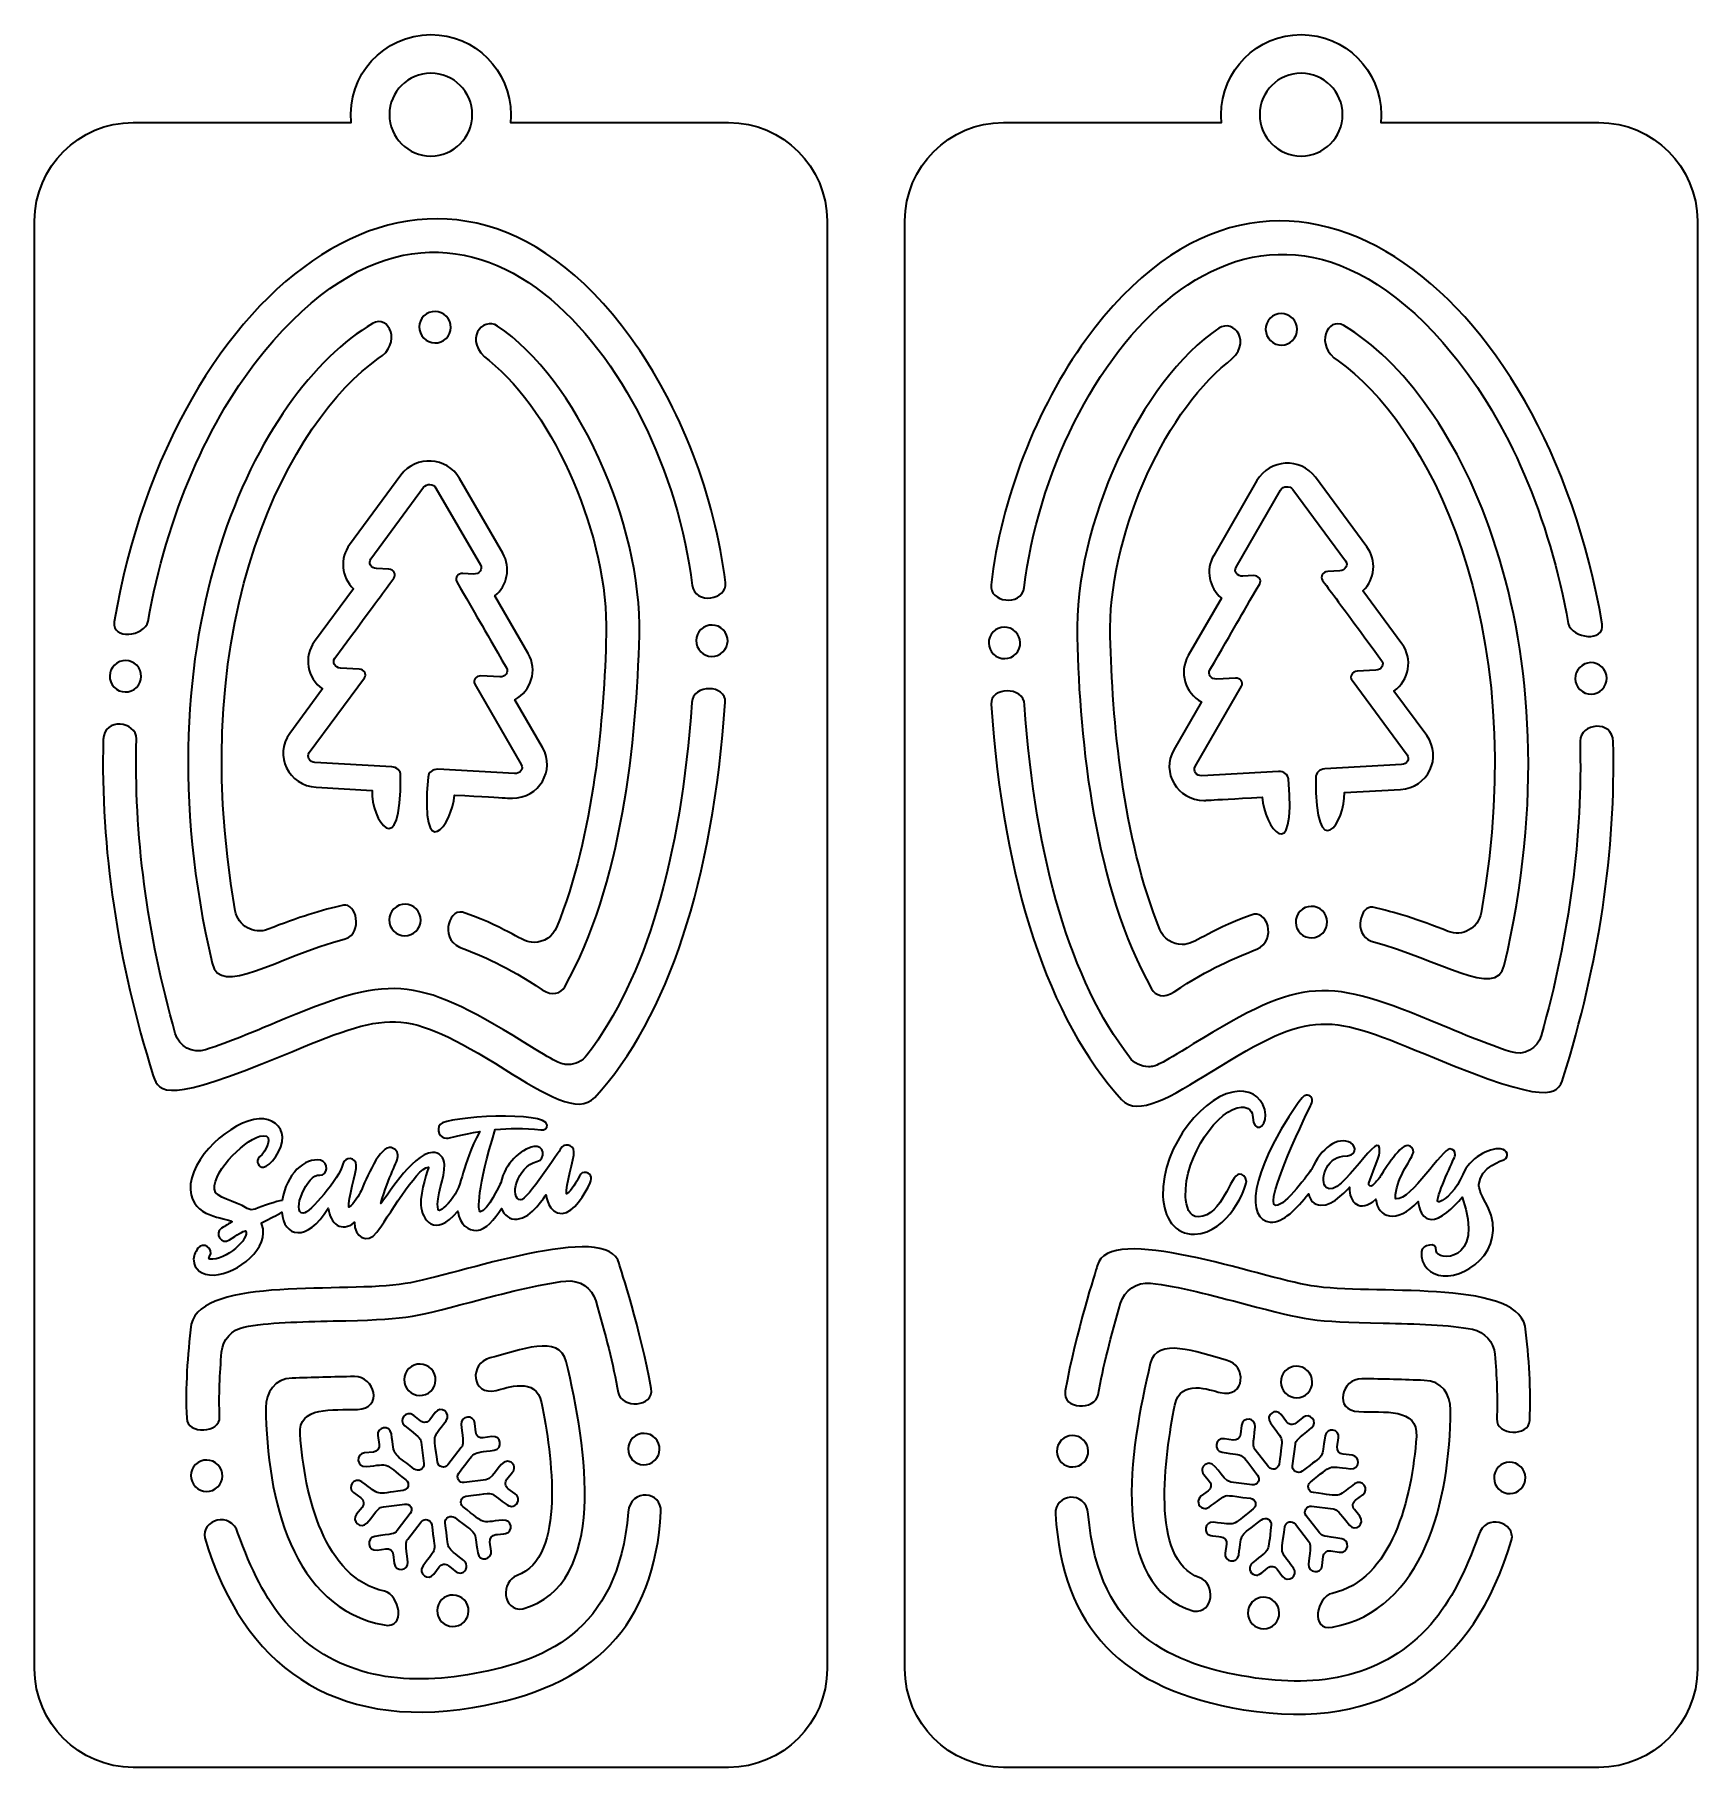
# Model space of a CAD drawing. Header units: inches. Extents: x 16.29 to 25.82, y -11.39 to -1.47.
import ezdxf

# ---------------------------------------------------------------- set-up
doc = ezdxf.new("R2010")
doc.units = ezdxf.units.IN
doc.header["$MEASUREMENT"] = 0
doc.layers.add('_U+0421_U+043B_U+043E_U+0439 2', color=7, linetype='Continuous')

msp = doc.modelspace()

# ---------------------------------------------------------------- linework, layer by layer
at = {"layer": '_U+0421_U+043B_U+043E_U+0439 2', "color": 242, "lineweight": 35, "true_color": 0xc1272d}
for points, knots in [([(20.2684, -1.9703), (20.2684, -1.9703), (19.0186, -1.9703), (19.0186, -1.9703), (19.0201, -1.9554), (19.0209, -1.9403), (19.0209, -1.925), (19.0209, -1.6718), (18.8157, -1.4666), (18.5626, -1.4666), (18.2921, -1.4666), (18.0799, -1.6997), (18.1065, -1.9703), (18.1065, -1.9703), (16.8567, -1.9703), (16.8567, -1.9703), (16.5453, -1.9703), (16.2928, -2.2228), (16.2928, -2.5343), (16.2928, -2.5343), (16.2928, -10.8305), (16.2928, -10.8305), (16.2928, -11.142), (16.5453, -11.3945), (16.8567, -11.3945), (16.8567, -11.3945), (20.2684, -11.3945), (20.2684, -11.3945), (20.5799, -11.3945), (20.8323, -11.142), (20.8323, -10.8305), (20.8323, -10.8305), (20.8323, -2.5343), (20.8323, -2.5343), (20.8323, -2.2228), (20.5799, -1.9703), (20.2684, -1.9703)], [0, 0, 0, 0, 1, 1, 1, 2, 2, 2, 3, 3, 3, 4, 4, 4, 5, 5, 5, 6, 6, 6, 7, 7, 7, 8, 8, 8, 9, 9, 9, 10, 10, 10, 11, 11, 11, 12, 12, 12, 12]), ([(25.254, -1.9703), (25.254, -1.9703), (24.0042, -1.9703), (24.0042, -1.9703), (24.0057, -1.9554), (24.0064, -1.9403), (24.0064, -1.925), (24.0064, -1.6718), (23.8012, -1.4666), (23.5481, -1.4666), (23.295, -1.4666), (23.0898, -1.6718), (23.0898, -1.925), (23.0898, -1.9403), (23.0906, -1.9554), (23.092, -1.9703), (23.092, -1.9703), (21.8423, -1.9703), (21.8423, -1.9703), (21.5308, -1.9703), (21.2783, -2.2228), (21.2783, -2.5343), (21.2783, -2.5343), (21.2783, -10.8305), (21.2783, -10.8305), (21.2783, -11.142), (21.5308, -11.3945), (21.8423, -11.3945), (21.8423, -11.3945), (25.254, -11.3945), (25.254, -11.3945), (25.5654, -11.3945), (25.8179, -11.142), (25.8179, -10.8305), (25.8179, -10.8305), (25.8179, -2.5343), (25.8179, -2.5343), (25.8179, -2.2228), (25.5654, -1.9703), (25.254, -1.9703)], [0, 0, 0, 0, 1, 1, 1, 2, 2, 2, 3, 3, 3, 4, 4, 4, 5, 5, 5, 6, 6, 6, 7, 7, 7, 8, 8, 8, 9, 9, 9, 10, 10, 10, 11, 11, 11, 12, 12, 12, 13, 13, 13, 13]), ([(18.5626, -1.6877), (18.6936, -1.6877), (18.7998, -1.7939), (18.7998, -1.925), (18.7998, -2.056), (18.6936, -2.1622), (18.5626, -2.1622), (18.4315, -2.1622), (18.3253, -2.056), (18.3253, -1.925), (18.3253, -1.7939), (18.4315, -1.6877), (18.5626, -1.6877)], [0, 0, 0, 0, 1, 1, 1, 2, 2, 2, 3, 3, 3, 4, 4, 4, 4]), ([(23.5481, -1.6877), (23.6791, -1.6877), (23.7854, -1.7939), (23.7854, -1.925), (23.7854, -2.056), (23.6791, -2.1622), (23.5481, -2.1622), (23.4171, -2.1622), (23.3108, -2.056), (23.3108, -1.925), (23.3108, -1.7939), (23.4171, -1.6877), (23.5481, -1.6877)], [0, 0, 0, 0, 1, 1, 1, 2, 2, 2, 3, 3, 3, 4, 4, 4, 4]), ([(16.7491, -4.8314), (17.0711, -2.9091), (18.6066, -1.6878), (19.7071, -3.2025), (19.9901, -3.5919), (20.1928, -4.1167), (20.2495, -4.6063), (20.2639, -4.7043), (20.0755, -4.7356), (20.0598, -4.6221), (19.9065, -3.3454), (18.7577, -1.8833), (17.6076, -3.2823), (17.2861, -3.6735), (17.05, -4.2224), (16.9429, -4.8279), (16.9219, -4.9164), (16.7321, -4.9355), (16.7491, -4.8314)], [0, 0, 0, 0, 1, 1, 1, 2, 2, 2, 3, 3, 3, 4, 4, 4, 5, 5, 5, 6, 6, 6, 6]), ([(21.772, -4.6186), (21.8287, -4.1291), (22.0314, -3.6043), (22.3143, -3.2148), (23.4149, -1.7001), (24.9504, -2.9214), (25.2724, -4.8438), (25.2894, -4.9478), (25.0996, -4.9287), (25.0785, -4.8403), (24.9714, -4.2347), (24.7354, -3.6858), (24.4139, -3.2947), (23.2638, -1.8957), (22.115, -3.3578), (21.9617, -4.6344), (21.9459, -4.7479), (21.7576, -4.7166), (21.772, -4.6186)], [0, 0, 0, 0, 1, 1, 1, 2, 2, 2, 3, 3, 3, 4, 4, 4, 5, 5, 5, 6, 6, 6, 6]), ([(17.4423, -6.4861), (17.4578, -6.5738), (17.549, -6.6246), (17.6308, -6.5923), (17.8022, -6.5246), (17.9394, -6.4808), (18.0625, -6.4545), (18.1326, -6.4395), (18.1788, -6.6079), (18.0722, -6.6482), (17.6737, -6.7519), (17.3555, -6.9843), (17.3094, -6.7871), (16.8704, -4.9123), (17.564, -3.5128), (18.2289, -3.1215), (18.3218, -3.0668), (18.401, -3.2356), (18.2616, -3.3229), (17.7677, -3.6694), (17.143, -4.7971), (17.4423, -6.4861)], [0, 0, 0, 0, 1, 1, 1, 2, 2, 2, 3, 3, 3, 4, 4, 4, 5, 5, 5, 6, 6, 6, 7, 7, 7, 7]), ([(18.5373, -3.067), (18.5792, -3.04), (18.635, -3.0519), (18.6621, -3.0937), (18.6891, -3.1355), (18.6772, -3.1914), (18.6354, -3.2184), (18.5936, -3.2455), (18.5377, -3.2335), (18.5107, -3.1917), (18.4836, -3.1499), (18.4955, -3.0941), (18.5373, -3.067)], [0, 0, 0, 0, 1, 1, 1, 2, 2, 2, 3, 3, 3, 4, 4, 4, 4]), ([(23.3594, -3.1061), (23.3865, -3.0643), (23.4423, -3.0523), (23.4841, -3.0794), (23.5259, -3.1065), (23.5379, -3.1623), (23.5108, -3.2041), (23.4837, -3.2459), (23.4279, -3.2578), (23.3861, -3.2308), (23.3443, -3.2037), (23.3323, -3.1479), (23.3594, -3.1061)], [0, 0, 0, 0, 1, 1, 1, 2, 2, 2, 3, 3, 3, 4, 4, 4, 4]), ([(18.7589, -6.4999), (19.0281, -6.5953), (19.0746, -6.6675), (19.1542, -6.6675), (19.2111, -6.6675), (19.2615, -6.6337), (19.2828, -6.5815), (19.4968, -6.0541), (19.5555, -5.3773), (19.567, -4.9024), (19.5806, -4.3539), (19.2731, -3.6358), (18.8956, -3.3344), (18.7396, -3.2173), (18.8607, -3.0799), (18.9451, -3.1364), (19.3935, -3.4363), (19.7729, -4.2637), (19.757, -4.9071), (19.7423, -5.5079), (19.6564, -6.3451), (19.3296, -6.9218), (19.3081, -6.9598), (19.2598, -6.9783), (19.2006, -6.9387), (18.9975, -6.803), (18.8583, -6.7469), (18.7273, -6.6945), (18.6059, -6.6409), (18.6719, -6.4569), (18.7589, -6.4999)], [0, 0, 0, 0, 1, 1, 1, 2, 2, 2, 3, 3, 3, 4, 4, 4, 5, 5, 5, 6, 6, 6, 7, 7, 7, 8, 8, 8, 9, 9, 9, 10, 10, 10, 10]), ([(22.4544, -4.9147), (22.466, -5.3896), (22.5247, -6.0665), (22.7387, -6.5938), (22.7599, -6.6461), (22.8104, -6.6799), (22.8672, -6.6799), (22.9468, -6.6799), (22.9933, -6.6076), (23.2625, -6.5122), (23.3496, -6.4692), (23.4156, -6.6533), (23.2942, -6.7069), (23.1632, -6.7592), (23.0239, -6.8153), (22.8208, -6.9511), (22.7616, -6.9907), (22.7133, -6.9721), (22.6918, -6.9342), (22.3651, -6.3574), (22.2791, -5.5202), (22.2645, -4.9194), (22.2486, -4.2761), (22.6279, -3.4486), (23.0763, -3.1487), (23.1608, -3.0922), (23.2819, -3.2297), (23.1258, -3.3467), (22.7483, -3.6482), (22.4409, -4.3662), (22.4544, -4.9147)], [0, 0, 0, 0, 1, 1, 1, 2, 2, 2, 3, 3, 3, 4, 4, 4, 5, 5, 5, 6, 6, 6, 7, 7, 7, 8, 8, 8, 9, 9, 9, 10, 10, 10, 10]), ([(23.9589, -6.4668), (24.082, -6.4931), (24.2192, -6.5369), (24.3907, -6.6047), (24.4724, -6.637), (24.5636, -6.5862), (24.5792, -6.4985), (24.8785, -4.8094), (24.2538, -3.6817), (23.7598, -3.3352), (23.6204, -3.2479), (23.6997, -3.0791), (23.7926, -3.1338), (24.4574, -3.5251), (25.1511, -4.9246), (24.7121, -6.7994), (24.6659, -6.9967), (24.3478, -6.7643), (23.9493, -6.6605), (23.8426, -6.6203), (23.8889, -6.4519), (23.9589, -6.4668)], [0, 0, 0, 0, 1, 1, 1, 2, 2, 2, 3, 3, 3, 4, 4, 4, 5, 5, 5, 6, 6, 6, 7, 7, 7, 7]), ([(19.0805, -5.6485), (19.0805, -5.6485), (18.8148, -5.188), (18.8148, -5.188), (18.8017, -5.1654), (18.8211, -5.1392), (18.8495, -5.1408), (18.8495, -5.1408), (18.9572, -5.1468), (18.9572, -5.1468), (18.9887, -5.1486), (19.0101, -5.1196), (18.9957, -5.0946), (18.8513, -4.8444), (18.823, -4.7954), (18.7109, -4.6011), (18.6979, -4.5786), (18.7172, -4.5524), (18.7457, -4.554), (18.7457, -4.554), (18.8076, -4.5574), (18.8076, -4.5574), (18.8391, -4.5592), (18.8605, -4.5302), (18.8461, -4.5052), (18.8461, -4.5052), (18.5917, -4.0643), (18.5917, -4.0643), (18.5773, -4.0393), (18.5378, -4.0371), (18.5207, -4.0603), (18.5207, -4.0603), (18.2187, -4.4701), (18.2187, -4.4701), (18.2016, -4.4933), (18.2196, -4.5245), (18.2511, -4.5263), (18.2511, -4.5263), (18.3212, -4.5302), (18.3212, -4.5302), (18.3497, -4.5318), (18.366, -4.56), (18.3505, -4.581), (18.2838, -4.6715), (18.2859, -4.6686), (18.0124, -5.0395), (17.9953, -5.0628), (18.0133, -5.094), (18.0449, -5.0958), (18.0449, -5.0958), (18.1525, -5.1018), (18.1525, -5.1018), (18.181, -5.1034), (18.1972, -5.1316), (18.1818, -5.1525), (18.1818, -5.1525), (17.8663, -5.5805), (17.8663, -5.5805), (17.8491, -5.6037), (17.8672, -5.6349), (17.8987, -5.6367), (17.8987, -5.6367), (18.3384, -5.6613), (18.3384, -5.6613), (18.3678, -5.663), (18.3904, -5.6853), (18.389, -5.7113), (18.3962, -6.2284), (18.2164, -5.9638), (18.2258, -5.797), (18.2258, -5.797), (17.9047, -5.779), (17.9047, -5.779), (17.747, -5.7702), (17.6625, -5.5946), (17.7539, -5.4707), (17.7539, -5.4707), (17.9418, -5.2158), (17.9418, -5.2158), (17.8525, -5.1531), (17.832, -5.031), (17.8962, -4.9439), (17.8962, -4.9439), (18.119, -4.6417), (18.119, -4.6417), (18.049, -4.5741), (18.04, -4.4667), (18.097, -4.3893), (18.097, -4.3893), (18.3912, -3.9902), (18.3912, -3.9902), (18.476, -3.8753), (18.6552, -3.8854), (18.7265, -4.009), (18.7265, -4.009), (18.9743, -4.4384), (18.9743, -4.4384), (19.023, -4.5228), (19.0004, -4.6241), (18.9295, -4.6825), (18.9295, -4.6825), (19.1199, -5.0124), (19.1199, -5.0124), (19.1755, -5.1088), (19.1379, -5.2261), (19.0442, -5.2774), (19.0442, -5.2774), (19.2025, -5.5518), (19.2025, -5.5518), (19.2778, -5.6822), (19.181, -5.8412), (19.0303, -5.8416), (19.0202, -5.8417), (19.0393, -5.8425), (18.6971, -5.8234), (18.6876, -5.9929), (18.4991, -6.2428), (18.5465, -5.7201), (18.5479, -5.6941), (18.5729, -5.6745), (18.6023, -5.6761), (18.6023, -5.6761), (19.042, -5.7007), (19.042, -5.7007), (19.0735, -5.7025), (19.0949, -5.6735), (19.0805, -5.6485)], [0, 0, 0, 0, 1, 1, 1, 2, 2, 2, 3, 3, 3, 4, 4, 4, 5, 5, 5, 6, 6, 6, 7, 7, 7, 8, 8, 8, 9, 9, 9, 10, 10, 10, 11, 11, 11, 12, 12, 12, 13, 13, 13, 14, 14, 14, 15, 15, 15, 16, 16, 16, 17, 17, 17, 18, 18, 18, 19, 19, 19, 20, 20, 20, 21, 21, 21, 22, 22, 22, 23, 23, 23, 24, 24, 24, 25, 25, 25, 26, 26, 26, 27, 27, 27, 28, 28, 28, 29, 29, 29, 30, 30, 30, 31, 31, 31, 32, 32, 32, 33, 33, 33, 34, 34, 34, 35, 35, 35, 36, 36, 36, 37, 37, 37, 38, 38, 38, 39, 39, 39, 40, 40, 40, 41, 41, 41, 42, 42, 42, 42]), ([(23.6325, -5.7236), (23.631, -5.6977), (23.6537, -5.6753), (23.683, -5.6737), (23.683, -5.6737), (24.1228, -5.6491), (24.1228, -5.6491), (24.1543, -5.6473), (24.1723, -5.6161), (24.1552, -5.5928), (24.1552, -5.5928), (23.8397, -5.1649), (23.8397, -5.1649), (23.8242, -5.1439), (23.8405, -5.1157), (23.869, -5.1141), (23.869, -5.1141), (23.9766, -5.1081), (23.9766, -5.1081), (24.0081, -5.1063), (24.0261, -5.0751), (24.009, -5.0519), (23.7356, -4.6809), (23.7377, -4.6838), (23.6709, -4.5933), (23.6555, -4.5723), (23.6718, -4.5441), (23.7002, -4.5425), (23.7002, -4.5425), (23.7704, -4.5386), (23.7704, -4.5386), (23.8019, -4.5368), (23.8199, -4.5056), (23.8028, -4.4824), (23.8028, -4.4824), (23.5007, -4.0727), (23.5007, -4.0727), (23.4836, -4.0495), (23.4442, -4.0517), (23.4298, -4.0766), (23.4298, -4.0766), (23.1753, -4.5175), (23.1753, -4.5175), (23.1609, -4.5425), (23.1823, -4.5715), (23.2138, -4.5698), (23.2138, -4.5698), (23.2758, -4.5663), (23.2758, -4.5663), (23.3043, -4.5647), (23.3236, -4.5909), (23.3106, -4.6135), (23.1985, -4.8077), (23.1702, -4.8567), (23.0258, -5.1069), (23.0114, -5.1319), (23.0328, -5.1609), (23.0643, -5.1592), (23.0643, -5.1592), (23.1719, -5.1531), (23.1719, -5.1531), (23.2004, -5.1516), (23.2197, -5.1778), (23.2067, -5.2003), (23.2067, -5.2003), (22.9409, -5.6608), (22.9409, -5.6608), (22.9265, -5.6858), (22.9479, -5.7148), (22.9794, -5.7131), (22.9794, -5.7131), (23.4192, -5.6885), (23.4192, -5.6885), (23.4485, -5.6868), (23.4735, -5.7065), (23.475, -5.7324), (23.5224, -6.2551), (23.3338, -6.0052), (23.3243, -5.8357), (22.9822, -5.8549), (23.0013, -5.854), (22.9911, -5.854), (22.8405, -5.8536), (22.7437, -5.6946), (22.8189, -5.5642), (22.8189, -5.5642), (22.9773, -5.2898), (22.9773, -5.2898), (22.8836, -5.2385), (22.8459, -5.1212), (22.9016, -5.0247), (22.9016, -5.0247), (23.092, -4.6948), (23.092, -4.6948), (23.0211, -4.6365), (22.9985, -4.5351), (23.0472, -4.4507), (23.0472, -4.4507), (23.295, -4.0214), (23.295, -4.0214), (23.3663, -3.8977), (23.5455, -3.8876), (23.6302, -4.0026), (23.6302, -4.0026), (23.9244, -4.4016), (23.9244, -4.4016), (23.9815, -4.4791), (23.9725, -4.5864), (23.9025, -4.654), (23.9025, -4.654), (24.1253, -4.9562), (24.1253, -4.9562), (24.1895, -5.0434), (24.1689, -5.1654), (24.0797, -5.2281), (24.0797, -5.2281), (24.2676, -5.483), (24.2676, -5.483), (24.359, -5.6069), (24.2745, -5.7825), (24.1167, -5.7913), (24.1167, -5.7913), (23.7957, -5.8093), (23.7957, -5.8093), (23.805, -5.9761), (23.6252, -6.2407), (23.6325, -5.7236)], [0, 0, 0, 0, 1, 1, 1, 2, 2, 2, 3, 3, 3, 4, 4, 4, 5, 5, 5, 6, 6, 6, 7, 7, 7, 8, 8, 8, 9, 9, 9, 10, 10, 10, 11, 11, 11, 12, 12, 12, 13, 13, 13, 14, 14, 14, 15, 15, 15, 16, 16, 16, 17, 17, 17, 18, 18, 18, 19, 19, 19, 20, 20, 20, 21, 21, 21, 22, 22, 22, 23, 23, 23, 24, 24, 24, 25, 25, 25, 26, 26, 26, 27, 27, 27, 28, 28, 28, 29, 29, 29, 30, 30, 30, 31, 31, 31, 32, 32, 32, 33, 33, 33, 34, 34, 34, 35, 35, 35, 36, 36, 36, 37, 37, 37, 38, 38, 38, 39, 39, 39, 40, 40, 40, 41, 41, 41, 42, 42, 42, 42]), ([(20.2217, -5.0151), (20.1799, -5.0421), (20.1241, -5.0302), (20.097, -4.9884), (20.0699, -4.9466), (20.0819, -4.8908), (20.1237, -4.8637), (20.1655, -4.8366), (20.2213, -4.8486), (20.2484, -4.8904), (20.2755, -4.9322), (20.2635, -4.988), (20.2217, -5.0151)], [0, 0, 0, 0, 1, 1, 1, 2, 2, 2, 3, 3, 3, 4, 4, 4, 4]), ([(21.7731, -4.9027), (21.8001, -4.8609), (21.856, -4.849), (21.8978, -4.876), (21.9396, -4.9031), (21.9515, -4.9589), (21.9245, -5.0007), (21.8974, -5.0425), (21.8416, -5.0545), (21.7997, -5.0274), (21.7579, -5.0003), (21.746, -4.9445), (21.7731, -4.9027)], [0, 0, 0, 0, 1, 1, 1, 2, 2, 2, 3, 3, 3, 4, 4, 4, 4]), ([(16.764, -5.0671), (16.8058, -5.04), (16.8616, -5.052), (16.8887, -5.0938), (16.9158, -5.1356), (16.9038, -5.1914), (16.862, -5.2185), (16.8202, -5.2455), (16.7644, -5.2336), (16.7373, -5.1918), (16.7103, -5.15), (16.7222, -5.0942), (16.764, -5.0671)], [0, 0, 0, 0, 1, 1, 1, 2, 2, 2, 3, 3, 3, 4, 4, 4, 4]), ([(25.2841, -5.2041), (25.2571, -5.2459), (25.2012, -5.2579), (25.1594, -5.2308), (25.1176, -5.2037), (25.1057, -5.1479), (25.1327, -5.1061), (25.1598, -5.0643), (25.2156, -5.0524), (25.2575, -5.0794), (25.2993, -5.1065), (25.3112, -5.1623), (25.2841, -5.2041)], [0, 0, 0, 0, 1, 1, 1, 2, 2, 2, 3, 3, 3, 4, 4, 4, 4]), ([(20.2484, -5.2912), (20.1794, -6.313), (19.9213, -7.0962), (19.5019, -7.556), (19.4096, -7.6571), (19.2166, -7.5386), (18.9856, -7.3953), (18.3989, -7.0311), (18.3292, -7.0606), (17.7091, -7.3175), (17.0619, -7.5855), (17.0044, -7.5359), (16.9719, -7.4317), (16.7663, -6.7748), (16.6699, -6.1269), (16.6855, -5.5059), (16.6892, -5.3762), (16.8759, -5.4005), (16.8757, -5.5016), (16.8607, -6.0456), (16.9357, -6.6138), (17.0984, -7.1903), (17.1189, -7.2634), (17.1972, -7.3076), (17.2724, -7.2829), (17.4125, -7.2369), (17.5452, -7.1813), (17.6735, -7.1275), (18.3267, -6.8537), (18.4593, -6.8487), (19.0912, -7.2374), (19.2882, -7.3586), (19.3056, -7.3677), (19.3478, -7.3677), (19.3903, -7.3677), (19.4311, -7.3474), (19.4569, -7.3134), (19.7928, -6.8719), (19.995, -6.1925), (20.0579, -5.294), (20.0625, -5.1843), (20.2561, -5.1913), (20.2484, -5.2912)], [0, 0, 0, 0, 1, 1, 1, 2, 2, 2, 3, 3, 3, 4, 4, 4, 5, 5, 5, 6, 6, 6, 7, 7, 7, 8, 8, 8, 9, 9, 9, 10, 10, 10, 11, 11, 11, 12, 12, 12, 13, 13, 13, 14, 14, 14, 14]), ([(25.0495, -7.4441), (25.0171, -7.5483), (24.9595, -7.5979), (24.3124, -7.3298), (23.6922, -7.073), (23.6226, -7.0434), (23.0358, -7.4076), (22.8049, -7.551), (22.6118, -7.6695), (22.5196, -7.5684), (22.1002, -7.1085), (21.842, -6.3253), (21.773, -5.3035), (21.7654, -5.2036), (21.959, -5.1967), (21.9635, -5.3064), (22.0264, -6.2048), (22.2286, -6.8843), (22.5645, -7.3258), (22.5904, -7.3597), (22.6312, -7.38), (22.6736, -7.38), (22.7159, -7.38), (22.7333, -7.371), (22.9303, -7.2498), (23.5621, -6.861), (23.6947, -6.8661), (24.3479, -7.1398), (24.4763, -7.1936), (24.609, -7.2493), (24.7491, -7.2953), (24.8243, -7.3199), (24.9026, -7.2757), (24.9231, -7.2027), (25.0858, -6.6261), (25.1607, -6.058), (25.1458, -5.5139), (25.1456, -5.4128), (25.3322, -5.3885), (25.336, -5.5182), (25.3516, -6.1392), (25.2552, -6.7872), (25.0495, -7.4441)], [0, 0, 0, 0, 1, 1, 1, 2, 2, 2, 3, 3, 3, 4, 4, 4, 5, 5, 5, 6, 6, 6, 7, 7, 7, 8, 8, 8, 9, 9, 9, 10, 10, 10, 11, 11, 11, 12, 12, 12, 13, 13, 13, 14, 14, 14, 14]), ([(18.4632, -6.615), (18.4214, -6.6421), (18.3656, -6.6302), (18.3385, -6.5884), (18.3115, -6.5466), (18.3234, -6.4907), (18.3652, -6.4637), (18.407, -6.4366), (18.4628, -6.4485), (18.4899, -6.4903), (18.517, -6.5321), (18.505, -6.588), (18.4632, -6.615)], [0, 0, 0, 0, 1, 1, 1, 2, 2, 2, 3, 3, 3, 4, 4, 4, 4]), ([(23.6829, -6.6007), (23.6559, -6.6425), (23.6, -6.6544), (23.5582, -6.6274), (23.5164, -6.6003), (23.5045, -6.5445), (23.5315, -6.5027), (23.5586, -6.4609), (23.6144, -6.4489), (23.6562, -6.476), (23.6981, -6.5031), (23.71, -6.5589), (23.6829, -6.6007)], [0, 0, 0, 0, 1, 1, 1, 2, 2, 2, 3, 3, 3, 4, 4, 4, 4]), ([(23.2718, -7.6712), (23.2703, -7.6354), (23.2474, -7.6097), (23.2066, -7.6114), (23.0799, -7.6169), (22.8761, -7.8871), (22.8864, -8.1247), (22.8888, -8.1789), (22.9057, -8.2425), (22.9599, -8.2401), (23.1, -8.234), (23.1415, -7.9984), (23.1932, -7.9962), (23.2124, -7.9953), (23.233, -8.0086), (23.2342, -8.037), (23.2356, -8.0686), (23.1359, -8.331), (22.9375, -8.3396), (22.8241, -8.3445), (22.7613, -8.2429), (22.756, -8.1212), (22.7482, -7.8267), (23.0034, -7.5284), (23.1926, -7.5202), (23.2684, -7.5169), (23.34, -7.5672), (23.3438, -7.6556), (23.3472, -7.7334), (23.2756, -7.7593), (23.2718, -7.6712)], [0, 0, 0, 0, 1, 1, 1, 2, 2, 2, 3, 3, 3, 4, 4, 4, 5, 5, 5, 6, 6, 6, 7, 7, 7, 8, 8, 8, 9, 9, 9, 10, 10, 10, 10]), ([(23.4026, -8.1755), (23.4574, -8.1799), (23.5972, -7.9827), (23.608, -7.9688), (23.6608, -7.844), (23.7594, -7.7772), (23.8328, -7.8166), (23.8691, -7.8395), (23.87, -7.8942), (23.7866, -7.8929), (23.6897, -7.9015), (23.6521, -8.0377), (23.6914, -8.0725), (23.7749, -8.1465), (24.0128, -7.6912), (23.998, -7.8739), (23.996, -7.8985), (23.9525, -7.9926), (23.9358, -8.0477), (23.9319, -8.0605), (23.9476, -8.0702), (23.9573, -8.061), (23.9729, -8.0463), (23.9903, -8.0265), (23.9983, -8.0146), (24.0088, -7.9989), (24.1089, -7.8276), (24.1596, -7.8318), (24.1787, -7.8333), (24.1932, -7.8504), (24.1917, -7.8695), (24.1895, -7.897), (24.0972, -8.0125), (24.0892, -8.1115), (24.0875, -8.1315), (24.0879, -8.1373), (24.0929, -8.1378), (24.1777, -8.1446), (24.3575, -7.8478), (24.4008, -7.8514), (24.4191, -7.8528), (24.433, -7.8593), (24.4305, -7.8873), (24.4292, -7.9016), (24.3439, -8.0674), (24.3292, -8.1444), (24.328, -8.1507), (24.3344, -8.1559), (24.3404, -8.1536), (24.3798, -8.1383), (24.4369, -8.0869), (24.474, -7.9967), (24.5123, -7.9034), (24.6228, -7.8451), (24.6904, -7.8506), (24.7324, -7.854), (24.7407, -7.8966), (24.7104, -7.9133), (24.7052, -7.9154), (24.5749, -7.9534), (24.5667, -8.054), (24.5651, -8.0748), (24.5804, -8.1133), (24.5914, -8.1327), (24.7608, -8.4024), (24.5117, -8.5908), (24.361, -8.5785), (24.2903, -8.5728), (24.231, -8.5194), (24.2375, -8.4396), (24.2406, -8.4013), (24.3271, -8.378), (24.3224, -8.4356), (24.3178, -8.4926), (24.6061, -8.5138), (24.4712, -8.1279), (24.4209, -8.1878), (24.3442, -8.2595), (24.2926, -8.2553), (24.2219, -8.2495), (24.219, -8.1522), (24.219, -8.1522), (24.0941, -8.2858), (23.9862, -8.2437), (23.9759, -8.1397), (23.8827, -8.2215), (23.8226, -8.1569), (23.8246, -8.0708), (23.8246, -8.0708), (23.7346, -8.1798), (23.6614, -8.1739), (23.6218, -8.1707), (23.5985, -8.1449), (23.5898, -8.1079), (23.5269, -8.1904), (23.4451, -8.276), (23.3715, -8.27), (23.234, -8.2589), (23.2477, -7.9967), (23.527, -7.5929), (23.5553, -7.5533), (23.568, -7.541), (23.5838, -7.5422), (23.6085, -7.5443), (23.6209, -7.5704), (23.6054, -7.5959), (23.5988, -7.6098), (23.3253, -8.1692), (23.4026, -8.1755)], [0, 0, 0, 0, 1, 1, 1, 2, 2, 2, 3, 3, 3, 4, 4, 4, 5, 5, 5, 6, 6, 6, 7, 7, 7, 8, 8, 8, 9, 9, 9, 10, 10, 10, 11, 11, 11, 12, 12, 12, 13, 13, 13, 14, 14, 14, 15, 15, 15, 16, 16, 16, 17, 17, 17, 18, 18, 18, 19, 19, 19, 20, 20, 20, 21, 21, 21, 22, 22, 22, 23, 23, 23, 24, 24, 24, 25, 25, 25, 26, 26, 26, 27, 27, 27, 28, 28, 28, 29, 29, 29, 30, 30, 30, 31, 31, 31, 32, 32, 32, 33, 33, 33, 34, 34, 34, 35, 35, 35, 36, 36, 36, 36]), ([(17.6012, -7.7755), (17.5108, -7.781), (17.3158, -7.9717), (17.3226, -8.0826), (17.3258, -8.1342), (17.4401, -8.1466), (17.5107, -8.1917), (17.5244, -8.2005), (17.5415, -8.2019), (17.5567, -8.196), (17.5985, -8.1796), (17.6789, -8.1495), (17.7115, -8.146), (17.7344, -7.9929), (17.84, -7.9003), (17.9303, -7.9161), (17.9791, -7.9247), (17.9733, -8.008), (17.9271, -8.0009), (17.8526, -7.9912), (17.7604, -8.2178), (17.8315, -8.2197), (17.8683, -8.2207), (18.0374, -8.0206), (18.0583, -7.9383), (18.0701, -7.8918), (18.1325, -7.8965), (18.1355, -7.9447), (18.1376, -7.9792), (18.0851, -8.1443), (18.0922, -8.1841), (18.1035, -8.1852), (18.1457, -8.1265), (18.1582, -8.1005), (18.1769, -8.0613), (18.2593, -7.8473), (18.3248, -7.8433), (18.3509, -7.8417), (18.3718, -7.8619), (18.3733, -7.8871), (18.3757, -7.9253), (18.3189, -8.0055), (18.2762, -8.1643), (18.2906, -8.1541), (18.4514, -7.8786), (18.5716, -7.8712), (18.6126, -7.8687), (18.638, -7.9008), (18.6404, -7.9409), (18.645, -8.0153), (18.5876, -8.1216), (18.6045, -8.1987), (18.6076, -8.213), (18.6395, -8.1922), (18.6744, -8.1486), (18.757, -8.0451), (18.7323, -7.9538), (18.843, -7.7507), (18.7411, -7.7672), (18.6714, -7.7902), (18.6527, -7.7904), (18.6132, -7.7913), (18.5918, -7.7412), (18.616, -7.7104), (18.6562, -7.6639), (19.2239, -7.6319), (19.229, -7.7148), (19.2301, -7.7325), (19.2149, -7.7447), (19.1923, -7.7423), (19.0971, -7.7304), (19.0083, -7.7321), (18.9312, -7.7397), (18.8272, -8.0733), (18.8309, -8.2116), (18.8459, -8.2107), (18.8881, -8.2081), (18.9553, -8.0595), (18.9632, -8.0445), (18.9893, -7.9316), (19.0738, -7.8552), (19.1526, -7.8373), (19.2091, -7.8244), (19.2263, -7.9095), (19.1702, -7.9232), (19.0548, -7.9514), (19.0073, -8.1386), (19.0785, -8.1431), (19.1115, -8.1453), (19.3001, -7.8623), (19.3073, -7.8485), (19.3212, -7.8183), (19.3795, -7.8211), (19.3824, -7.8682), (19.3846, -7.9026), (19.332, -8.0677), (19.3391, -8.1075), (19.3504, -8.1087), (19.3927, -8.0499), (19.4051, -8.0239), (19.4175, -7.9979), (19.4234, -7.9873), (19.4402, -7.9862), (19.4775, -7.9839), (19.4897, -8.0159), (19.4756, -8.0448), (19.4458, -8.1084), (19.3814, -8.2171), (19.3152, -8.2212), (19.2351, -8.2261), (19.2217, -8.1138), (19.2217, -8.1138), (19.2217, -8.1138), (19.1392, -8.2489), (19.0572, -8.2539), (19.0126, -8.2566), (18.9826, -8.2315), (18.9671, -8.1915), (18.9271, -8.2557), (18.8771, -8.3145), (18.8254, -8.3177), (18.7778, -8.3206), (18.7291, -8.2897), (18.7175, -8.2071), (18.5833, -8.3661), (18.51, -8.2553), (18.505, -8.1727), (18.5, -8.0917), (18.5498, -7.9586), (18.5498, -7.9586), (18.5498, -7.9576), (18.5497, -7.9567), (18.5487, -7.9549), (18.4785, -7.9592), (18.3086, -8.2578), (18.2536, -8.3285), (18.1963, -8.401), (18.1232, -8.3553), (18.1244, -8.2715), (18.0516, -8.3322), (17.9856, -8.2809), (17.9747, -8.1903), (17.8518, -8.3917), (17.7192, -8.3557), (17.7087, -8.2134), (17.681, -8.2317), (17.6403, -8.2486), (17.5998, -8.2704), (17.5931, -8.2743), (17.5906, -8.2752), (17.5941, -8.2839), (17.645, -8.4172), (17.4562, -8.5655), (17.321, -8.5738), (17.2483, -8.5782), (17.2065, -8.5378), (17.2037, -8.4912), (17.2022, -8.4672), (17.2118, -8.4434), (17.2282, -8.4206), (17.2576, -8.3795), (17.324, -8.4214), (17.2948, -8.4671), (17.2897, -8.4752), (17.2896, -8.4808), (17.2967, -8.4827), (17.3873, -8.4921), (17.5298, -8.3626), (17.5009, -8.3205), (17.4905, -8.3211), (17.4507, -8.3441), (17.4085, -8.3727), (17.3642, -8.4026), (17.3185, -8.3346), (17.3635, -8.3056), (17.3858, -8.2913), (17.4069, -8.2786), (17.4238, -8.2681), (17.3857, -8.2415), (17.1952, -8.2476), (17.1853, -8.0854), (17.1742, -7.9055), (17.4228, -7.6882), (17.5785, -7.6787), (17.6549, -7.674), (17.7082, -7.7203), (17.7121, -7.7827), (17.7164, -7.8535), (17.6421, -7.9535), (17.603, -7.9559), (17.5789, -7.9574), (17.5532, -7.9249), (17.5815, -7.8964), (17.6181, -7.8661), (17.665, -7.7716), (17.6012, -7.7755)], [0, 0, 0, 0, 1, 1, 1, 2, 2, 2, 3, 3, 3, 4, 4, 4, 5, 5, 5, 6, 6, 6, 7, 7, 7, 8, 8, 8, 9, 9, 9, 10, 10, 10, 11, 11, 11, 12, 12, 12, 13, 13, 13, 14, 14, 14, 15, 15, 15, 16, 16, 16, 17, 17, 17, 18, 18, 18, 19, 19, 19, 20, 20, 20, 21, 21, 21, 22, 22, 22, 23, 23, 23, 24, 24, 24, 25, 25, 25, 26, 26, 26, 27, 27, 27, 28, 28, 28, 29, 29, 29, 30, 30, 30, 31, 31, 31, 32, 32, 32, 33, 33, 33, 34, 34, 34, 35, 35, 35, 36, 36, 36, 37, 37, 37, 38, 38, 38, 39, 39, 39, 40, 40, 40, 41, 41, 41, 42, 42, 42, 43, 43, 43, 44, 44, 44, 45, 45, 45, 46, 46, 46, 47, 47, 47, 48, 48, 48, 49, 49, 49, 50, 50, 50, 51, 51, 51, 52, 52, 52, 53, 53, 53, 54, 54, 54, 55, 55, 55, 56, 56, 56, 57, 57, 57, 58, 58, 58, 59, 59, 59, 60, 60, 60, 61, 61, 61, 62, 62, 62, 63, 63, 63, 64, 64, 64, 65, 65, 65, 65]), ([(17.1636, -9.3944), (17.1558, -9.2175), (17.1672, -9.0358), (17.1901, -8.8546), (17.2551, -8.5816), (18.0691, -8.6798), (18.4157, -8.6231), (18.713, -8.5744), (19.5809, -8.256), (19.641, -8.5078), (19.6497, -8.5394), (19.7639, -8.883), (19.8243, -9.2242), (19.8438, -9.3343), (19.6525, -9.3377), (19.6363, -9.2476), (19.6074, -9.0861), (19.562, -8.9096), (19.5073, -8.7218), (19.486, -8.6487), (19.4141, -8.5991), (19.3364, -8.6079), (19.1815, -8.6252), (18.9744, -8.6799), (18.7917, -8.7282), (18.4347, -8.8225), (18.4182, -8.8274), (18.003, -8.8369), (17.8166, -8.8411), (17.6238, -8.8455), (17.4919, -8.8721), (17.4227, -8.8861), (17.3701, -8.9448), (17.364, -9.0147), (17.3531, -9.1402), (17.3472, -9.2652), (17.3526, -9.386), (17.3567, -9.4807), (17.1678, -9.4891), (17.1636, -9.3944)], [0, 0, 0, 0, 1, 1, 1, 2, 2, 2, 3, 3, 3, 4, 4, 4, 5, 5, 5, 6, 6, 6, 7, 7, 7, 8, 8, 8, 9, 9, 9, 10, 10, 10, 11, 11, 11, 12, 12, 12, 13, 13, 13, 13]), ([(24.8578, -9.4067), (24.8536, -9.5014), (24.6647, -9.493), (24.6689, -9.3984), (24.6742, -9.2776), (24.6684, -9.1526), (24.6574, -9.0271), (24.6513, -8.9571), (24.5987, -8.8985), (24.5295, -8.8845), (24.3976, -8.8578), (24.2048, -8.8535), (24.0184, -8.8492), (23.6033, -8.8397), (23.5867, -8.8348), (23.2298, -8.7405), (23.0471, -8.6922), (22.84, -8.6375), (22.685, -8.6202), (22.6073, -8.6115), (22.5355, -8.661), (22.5142, -8.7342), (22.4594, -8.9219), (22.414, -9.0985), (22.3851, -9.26), (22.369, -9.3501), (22.1777, -9.3467), (22.1972, -9.2365), (22.2576, -8.8953), (22.3718, -8.5517), (22.3805, -8.5202), (22.4405, -8.2683), (23.3084, -8.5868), (23.6057, -8.6354), (23.9523, -8.6922), (24.7664, -8.594), (24.8314, -8.8669), (24.8543, -9.0482), (24.8657, -9.2299), (24.8578, -9.4067)], [0, 0, 0, 0, 1, 1, 1, 2, 2, 2, 3, 3, 3, 4, 4, 4, 5, 5, 5, 6, 6, 6, 7, 7, 7, 8, 8, 8, 9, 9, 9, 10, 10, 10, 11, 11, 11, 12, 12, 12, 13, 13, 13, 13]), ([(19.0566, -10.2949), (19.3403, -10.1939), (19.2557, -9.6008), (19.1963, -9.3061), (19.1655, -9.1533), (18.9955, -9.22), (18.9371, -9.235), (18.7924, -9.2692), (18.7806, -9.0774), (18.9023, -9.0487), (19.0705, -9.0043), (19.3005, -8.9125), (19.3376, -9.0682), (19.4561, -9.5657), (19.5805, -10.3462), (19.0885, -10.4866), (18.9712, -10.5013), (18.9611, -10.329), (19.0566, -10.2949)], [0, 0, 0, 0, 1, 1, 1, 2, 2, 2, 3, 3, 3, 4, 4, 4, 5, 5, 5, 6, 6, 6, 6]), ([(23.0844, -9.2473), (23.026, -9.2323), (22.8559, -9.1656), (22.8251, -9.3185), (22.7658, -9.6131), (22.6811, -10.2063), (22.9648, -10.3073), (23.0604, -10.3413), (23.0503, -10.5137), (22.9329, -10.499), (22.441, -10.3586), (22.5654, -9.578), (22.6839, -9.0805), (22.721, -8.9248), (22.9509, -9.0166), (23.1191, -9.061), (23.2408, -9.0897), (23.2291, -9.2815), (23.0844, -9.2473)], [0, 0, 0, 0, 1, 1, 1, 2, 2, 2, 3, 3, 3, 4, 4, 4, 5, 5, 5, 6, 6, 6, 6]), ([(18.4507, -9.0984), (18.4925, -9.0713), (18.5483, -9.0833), (18.5754, -9.1251), (18.6024, -9.1669), (18.5905, -9.2227), (18.5487, -9.2498), (18.5069, -9.2769), (18.4511, -9.2649), (18.424, -9.2231), (18.3969, -9.1813), (18.4089, -9.1255), (18.4507, -9.0984)], [0, 0, 0, 0, 1, 1, 1, 2, 2, 2, 3, 3, 3, 4, 4, 4, 4]), ([(23.4461, -9.1374), (23.4732, -9.0956), (23.529, -9.0837), (23.5708, -9.1107), (23.6126, -9.1378), (23.6245, -9.1936), (23.5975, -9.2355), (23.5704, -9.2773), (23.5146, -9.2892), (23.4728, -9.2621), (23.431, -9.2351), (23.419, -9.1792), (23.4461, -9.1374)], [0, 0, 0, 0, 1, 1, 1, 2, 2, 2, 3, 3, 3, 4, 4, 4, 4]), ([(17.8134, -9.4859), (17.8382, -9.8389), (17.9524, -10.3108), (18.2965, -10.3853), (18.3829, -10.404), (18.4249, -10.603), (18.2943, -10.5788), (17.7707, -10.4816), (17.6206, -9.8561), (17.6173, -9.3336), (17.6173, -9.2485), (17.6672, -9.1652), (17.7679, -9.1652), (17.8801, -9.1608), (18.0052, -9.1576), (18.1253, -9.1555), (18.2415, -9.1534), (18.2917, -9.3391), (18.1418, -9.344), (18.0004, -9.3487), (17.8019, -9.3226), (17.8134, -9.4859)], [0, 0, 0, 0, 1, 1, 1, 2, 2, 2, 3, 3, 3, 4, 4, 4, 5, 5, 5, 6, 6, 6, 7, 7, 7, 7]), ([(23.8796, -9.3564), (23.7297, -9.3514), (23.7799, -9.1658), (23.8961, -9.1678), (24.0162, -9.17), (24.1413, -9.1731), (24.2535, -9.1776), (24.3543, -9.1776), (24.4042, -9.2609), (24.4042, -9.3459), (24.4009, -9.8685), (24.2508, -10.494), (23.7271, -10.5911), (23.5966, -10.6153), (23.6385, -10.4164), (23.725, -10.3976), (24.069, -10.3231), (24.1833, -9.8512), (24.2081, -9.4982), (24.2195, -9.335), (24.0211, -9.361), (23.8796, -9.3564)], [0, 0, 0, 0, 1, 1, 1, 2, 2, 2, 3, 3, 3, 4, 4, 4, 5, 5, 5, 6, 6, 6, 7, 7, 7, 7]), ([(18.9007, -10.1039), (18.9007, -10.1039), (18.9086, -10.1549), (18.9086, -10.1549), (18.9165, -10.2054), (18.8393, -10.2191), (18.831, -10.1657), (18.8095, -10.0275), (18.8344, -10.0677), (18.6994, -9.9634), (18.6754, -9.9449), (18.641, -9.9646), (18.6449, -9.9947), (18.6666, -10.1645), (18.6437, -10.1215), (18.7523, -10.2102), (18.7782, -10.2314), (18.7701, -10.2721), (18.7381, -10.2797), (18.7144, -10.2854), (18.7045, -10.2723), (18.6642, -10.2393), (18.6475, -10.2257), (18.6228, -10.2289), (18.6101, -10.2463), (18.6101, -10.2463), (18.5797, -10.2879), (18.5797, -10.2879), (18.5493, -10.3295), (18.4854, -10.2843), (18.5175, -10.2403), (18.5996, -10.1279), (18.5889, -10.1737), (18.5672, -10.0046), (18.5633, -9.9746), (18.525, -9.9642), (18.5065, -9.9882), (18.5065, -9.9882), (18.4307, -10.0862), (18.4307, -10.0862), (18.415, -10.1065), (18.4201, -10.1169), (18.4303, -10.2183), (18.4354, -10.2694), (18.3577, -10.2787), (18.3522, -10.2248), (18.3522, -10.2248), (18.3472, -10.1749), (18.3472, -10.1749), (18.345, -10.1534), (18.3253, -10.1382), (18.304, -10.1415), (18.304, -10.1415), (18.2547, -10.1492), (18.2547, -10.1492), (18.2009, -10.1576), (18.1902, -10.08), (18.241, -10.0721), (18.3424, -10.0563), (18.3532, -10.0584), (18.3688, -10.0383), (18.3688, -10.0383), (18.4445, -9.9403), (18.4445, -9.9403), (18.4631, -9.9163), (18.4433, -9.8818), (18.4133, -9.8857), (18.4133, -9.8857), (18.2904, -9.9014), (18.2904, -9.9014), (18.2648, -9.9047), (18.2611, -9.9156), (18.1966, -9.9946), (18.1636, -10.035), (18.1033, -9.985), (18.1371, -9.9437), (18.1371, -9.9437), (18.1686, -9.9051), (18.1686, -9.9051), (18.1822, -9.8884), (18.1791, -9.8637), (18.1617, -9.851), (18.1617, -9.851), (18.12, -9.8205), (18.12, -9.8205), (18.0785, -9.7902), (18.1235, -9.7261), (18.1675, -9.7583), (18.2804, -9.8407), (18.2344, -9.8297), (18.4033, -9.808), (18.4334, -9.8042), (18.4438, -9.7659), (18.4198, -9.7473), (18.2871, -9.6448), (18.3321, -9.6568), (18.1912, -9.671), (18.1371, -9.6764), (18.1306, -9.5984), (18.1817, -9.5932), (18.1817, -9.5932), (18.2331, -9.588), (18.2331, -9.588), (18.2545, -9.5859), (18.2698, -9.5662), (18.2664, -9.5449), (18.2664, -9.5449), (18.2585, -9.4939), (18.2585, -9.4939), (18.2506, -9.443), (18.3278, -9.4297), (18.3361, -9.4835), (18.3576, -9.6216), (18.3329, -9.5812), (18.4677, -9.6854), (18.4917, -9.7039), (18.5261, -9.6842), (18.5222, -9.6541), (18.5222, -9.6541), (18.5065, -9.5312), (18.5065, -9.5312), (18.5032, -9.5057), (18.4923, -9.5019), (18.4134, -9.4374), (18.3736, -9.405), (18.4219, -9.3433), (18.4642, -9.3779), (18.4642, -9.3779), (18.5029, -9.4094), (18.5029, -9.4094), (18.5196, -9.4231), (18.5443, -9.4199), (18.557, -9.4025), (18.557, -9.4025), (18.5874, -9.3608), (18.5874, -9.3608), (18.6178, -9.3192), (18.6817, -9.3646), (18.6496, -9.4084), (18.5672, -9.5212), (18.5783, -9.4752), (18.5999, -9.6441), (18.6038, -9.6742), (18.6421, -9.6846), (18.6606, -9.6606), (18.6606, -9.6606), (18.7364, -9.5626), (18.7364, -9.5626), (18.7521, -9.5422), (18.747, -9.5319), (18.7368, -9.4304), (18.7317, -9.3792), (18.8095, -9.3702), (18.8149, -9.4242), (18.8149, -9.4242), (18.8199, -9.4739), (18.8199, -9.4739), (18.8221, -9.4954), (18.8418, -9.5106), (18.8631, -9.5073), (18.8631, -9.5073), (18.9126, -9.4996), (18.9126, -9.4996), (18.9661, -9.4912), (18.977, -9.5688), (18.9261, -9.5767), (18.7864, -9.5985), (18.827, -9.5734), (18.7226, -9.7085), (18.704, -9.7325), (18.7238, -9.7669), (18.7538, -9.7631), (18.7538, -9.7631), (18.8767, -9.7473), (18.8767, -9.7473), (18.9323, -9.7402), (18.965, -9.6079), (19.0225, -9.6464), (19.042, -9.6594), (19.0456, -9.686), (19.0311, -9.7037), (19.0311, -9.7037), (18.9985, -9.7437), (18.9985, -9.7437), (18.9849, -9.7604), (18.988, -9.7851), (19.0054, -9.7978), (19.0054, -9.7978), (19.0457, -9.8273), (19.0457, -9.8273), (19.0734, -9.8475), (19.0661, -9.8901), (19.0331, -9.898), (19.0103, -9.9034), (19.0052, -9.8946), (18.9226, -9.8343), (18.9017, -9.819), (18.8953, -9.8239), (18.7638, -9.8408), (18.7337, -9.8446), (18.7233, -9.8829), (18.7473, -9.9015), (18.8828, -10.0061), (18.8362, -9.9919), (18.9757, -9.9778), (19.0266, -9.9727), (19.0374, -10.0435), (18.9906, -10.0547), (18.9864, -10.0557), (18.9384, -10.0603), (18.934, -10.0608), (18.9126, -10.0629), (18.8973, -10.0826), (18.9007, -10.1039)], [0, 0, 0, 0, 1, 1, 1, 2, 2, 2, 3, 3, 3, 4, 4, 4, 5, 5, 5, 6, 6, 6, 7, 7, 7, 8, 8, 8, 9, 9, 9, 10, 10, 10, 11, 11, 11, 12, 12, 12, 13, 13, 13, 14, 14, 14, 15, 15, 15, 16, 16, 16, 17, 17, 17, 18, 18, 18, 19, 19, 19, 20, 20, 20, 21, 21, 21, 22, 22, 22, 23, 23, 23, 24, 24, 24, 25, 25, 25, 26, 26, 26, 27, 27, 27, 28, 28, 28, 29, 29, 29, 30, 30, 30, 31, 31, 31, 32, 32, 32, 33, 33, 33, 34, 34, 34, 35, 35, 35, 36, 36, 36, 37, 37, 37, 38, 38, 38, 39, 39, 39, 40, 40, 40, 41, 41, 41, 42, 42, 42, 43, 43, 43, 44, 44, 44, 45, 45, 45, 46, 46, 46, 47, 47, 47, 48, 48, 48, 49, 49, 49, 50, 50, 50, 51, 51, 51, 52, 52, 52, 53, 53, 53, 54, 54, 54, 55, 55, 55, 56, 56, 56, 57, 57, 57, 58, 58, 58, 59, 59, 59, 60, 60, 60, 61, 61, 61, 62, 62, 62, 63, 63, 63, 64, 64, 64, 65, 65, 65, 66, 66, 66, 67, 67, 67, 68, 68, 68, 69, 69, 69, 70, 70, 70, 71, 71, 71, 71]), ([(23.2851, -9.575), (23.2851, -9.575), (23.3608, -9.673), (23.3608, -9.673), (23.3794, -9.697), (23.4177, -9.6866), (23.4215, -9.6565), (23.4432, -9.4876), (23.4542, -9.5336), (23.3718, -9.4208), (23.3398, -9.3769), (23.4036, -9.3316), (23.434, -9.3732), (23.434, -9.3732), (23.4645, -9.4148), (23.4645, -9.4148), (23.4772, -9.4322), (23.5019, -9.4354), (23.5186, -9.4218), (23.5186, -9.4218), (23.5573, -9.3902), (23.5573, -9.3902), (23.5995, -9.3557), (23.6478, -9.4173), (23.6081, -9.4498), (23.5292, -9.5143), (23.5182, -9.518), (23.515, -9.5436), (23.515, -9.5436), (23.4992, -9.6664), (23.4992, -9.6664), (23.4954, -9.6965), (23.5298, -9.7162), (23.5538, -9.6977), (23.6886, -9.5936), (23.6638, -9.6339), (23.6853, -9.4959), (23.6937, -9.442), (23.7709, -9.4554), (23.763, -9.5062), (23.763, -9.5062), (23.755, -9.5572), (23.755, -9.5572), (23.7517, -9.5785), (23.7669, -9.5982), (23.7884, -9.6004), (23.7884, -9.6004), (23.8397, -9.6055), (23.8397, -9.6055), (23.8909, -9.6108), (23.8844, -9.6888), (23.8302, -9.6833), (23.6894, -9.6691), (23.7344, -9.6571), (23.6017, -9.7597), (23.5777, -9.7782), (23.5881, -9.8165), (23.6182, -9.8204), (23.7871, -9.842), (23.741, -9.8531), (23.8539, -9.7706), (23.898, -9.7384), (23.9429, -9.8026), (23.9015, -9.8329), (23.9015, -9.8329), (23.8598, -9.8633), (23.8598, -9.8633), (23.8424, -9.876), (23.8392, -9.9007), (23.8529, -9.9174), (23.8529, -9.9174), (23.8844, -9.956), (23.8844, -9.956), (23.9181, -9.9973), (23.8579, -10.0474), (23.8249, -10.0069), (23.7604, -9.928), (23.7566, -9.9171), (23.7311, -9.9138), (23.7311, -9.9138), (23.6082, -9.898), (23.6082, -9.898), (23.5781, -9.8942), (23.5584, -9.9286), (23.5769, -9.9526), (23.5769, -9.9526), (23.6527, -10.0506), (23.6527, -10.0506), (23.6683, -10.0708), (23.679, -10.0686), (23.7805, -10.0844), (23.8313, -10.0923), (23.8206, -10.1699), (23.7668, -10.1615), (23.7668, -10.1615), (23.7174, -10.1538), (23.7174, -10.1538), (23.6961, -10.1505), (23.6764, -10.1658), (23.6743, -10.1872), (23.6743, -10.1872), (23.6692, -10.2371), (23.6692, -10.2371), (23.6638, -10.291), (23.586, -10.2817), (23.5912, -10.2307), (23.6014, -10.1293), (23.6065, -10.1189), (23.5907, -10.0985), (23.5907, -10.0985), (23.515, -10.0005), (23.515, -10.0005), (23.4964, -9.9765), (23.4581, -9.9869), (23.4543, -10.017), (23.4326, -10.1861), (23.4219, -10.1403), (23.5039, -10.2526), (23.5361, -10.2967), (23.4721, -10.3419), (23.4418, -10.3003), (23.4418, -10.3003), (23.4113, -10.2586), (23.4113, -10.2586), (23.3986, -10.2412), (23.3739, -10.238), (23.3572, -10.2517), (23.3169, -10.2846), (23.3071, -10.2977), (23.2834, -10.2921), (23.2514, -10.2844), (23.2432, -10.2437), (23.2691, -10.2225), (23.3778, -10.1338), (23.3548, -10.1768), (23.3766, -10.007), (23.3805, -9.977), (23.346, -9.9572), (23.322, -9.9758), (23.1871, -10.0801), (23.2119, -10.0399), (23.1904, -10.1781), (23.1821, -10.2315), (23.105, -10.2178), (23.1129, -10.1672), (23.1129, -10.1672), (23.1208, -10.1163), (23.1208, -10.1163), (23.1241, -10.095), (23.1089, -10.0753), (23.0874, -10.0731), (23.0831, -10.0727), (23.035, -10.068), (23.0309, -10.067), (22.984, -10.0559), (22.9949, -9.9851), (23.0457, -9.9902), (23.1853, -10.0043), (23.1387, -10.0185), (23.2741, -9.9138), (23.2981, -9.8953), (23.2877, -9.857), (23.2577, -9.8531), (23.1262, -9.8363), (23.1198, -9.8314), (23.0989, -9.8466), (23.0163, -9.9069), (23.0111, -9.9157), (22.9884, -9.9103), (22.9553, -9.9024), (22.948, -9.8598), (22.9757, -9.8396), (22.9757, -9.8396), (23.016, -9.8102), (23.016, -9.8102), (23.0334, -9.7974), (23.0366, -9.7727), (23.023, -9.7561), (23.023, -9.7561), (22.9903, -9.7161), (22.9903, -9.7161), (22.9758, -9.6984), (22.9795, -9.6718), (22.999, -9.6587), (23.0564, -9.6202), (23.0892, -9.7526), (23.1448, -9.7597), (23.1448, -9.7597), (23.2676, -9.7754), (23.2676, -9.7754), (23.2977, -9.7793), (23.3174, -9.7448), (23.2989, -9.7209), (23.1945, -9.5858), (23.235, -9.6108), (23.0953, -9.5891), (23.0445, -9.5811), (23.0553, -9.5036), (23.1089, -9.5119), (23.1089, -9.5119), (23.1584, -9.5196), (23.1584, -9.5196), (23.1797, -9.5229), (23.1994, -9.5077), (23.2015, -9.4863), (23.2015, -9.4863), (23.2066, -9.4366), (23.2066, -9.4366), (23.212, -9.3825), (23.2898, -9.3915), (23.2846, -9.4428), (23.2744, -9.5442), (23.2694, -9.5546), (23.2851, -9.575)], [0, 0, 0, 0, 1, 1, 1, 2, 2, 2, 3, 3, 3, 4, 4, 4, 5, 5, 5, 6, 6, 6, 7, 7, 7, 8, 8, 8, 9, 9, 9, 10, 10, 10, 11, 11, 11, 12, 12, 12, 13, 13, 13, 14, 14, 14, 15, 15, 15, 16, 16, 16, 17, 17, 17, 18, 18, 18, 19, 19, 19, 20, 20, 20, 21, 21, 21, 22, 22, 22, 23, 23, 23, 24, 24, 24, 25, 25, 25, 26, 26, 26, 27, 27, 27, 28, 28, 28, 29, 29, 29, 30, 30, 30, 31, 31, 31, 32, 32, 32, 33, 33, 33, 34, 34, 34, 35, 35, 35, 36, 36, 36, 37, 37, 37, 38, 38, 38, 39, 39, 39, 40, 40, 40, 41, 41, 41, 42, 42, 42, 43, 43, 43, 44, 44, 44, 45, 45, 45, 46, 46, 46, 47, 47, 47, 48, 48, 48, 49, 49, 49, 50, 50, 50, 51, 51, 51, 52, 52, 52, 53, 53, 53, 54, 54, 54, 55, 55, 55, 56, 56, 56, 57, 57, 57, 58, 58, 58, 59, 59, 59, 60, 60, 60, 61, 61, 61, 62, 62, 62, 63, 63, 63, 64, 64, 64, 65, 65, 65, 66, 66, 66, 67, 67, 67, 68, 68, 68, 69, 69, 69, 70, 70, 70, 71, 71, 71, 71]), ([(19.8586, -9.5219), (19.8856, -9.5637), (19.8737, -9.6195), (19.8319, -9.6466), (19.7901, -9.6737), (19.7342, -9.6617), (19.7072, -9.6199), (19.6801, -9.5781), (19.6921, -9.5223), (19.7339, -9.4952), (19.7757, -9.4681), (19.8315, -9.4801), (19.8586, -9.5219)], [0, 0, 0, 0, 1, 1, 1, 2, 2, 2, 3, 3, 3, 4, 4, 4, 4]), ([(22.1629, -9.5342), (22.19, -9.4924), (22.2458, -9.4805), (22.2876, -9.5076), (22.3294, -9.5346), (22.3414, -9.5905), (22.3143, -9.6323), (22.2872, -9.6741), (22.2314, -9.686), (22.1896, -9.6589), (22.1478, -9.6319), (22.1358, -9.576), (22.1629, -9.5342)], [0, 0, 0, 0, 1, 1, 1, 2, 2, 2, 3, 3, 3, 4, 4, 4, 4]), ([(17.2025, -9.7727), (17.1755, -9.7309), (17.1874, -9.6751), (17.2292, -9.648), (17.271, -9.6209), (17.3269, -9.6329), (17.3539, -9.6747), (17.381, -9.7165), (17.3691, -9.7723), (17.3272, -9.7994), (17.2854, -9.8264), (17.2296, -9.8145), (17.2025, -9.7727)], [0, 0, 0, 0, 1, 1, 1, 2, 2, 2, 3, 3, 3, 4, 4, 4, 4]), ([(24.8189, -9.785), (24.7918, -9.8268), (24.736, -9.8388), (24.6942, -9.8117), (24.6524, -9.7846), (24.6405, -9.7288), (24.6675, -9.687), (24.6946, -9.6452), (24.7504, -9.6333), (24.7922, -9.6603), (24.834, -9.6874), (24.846, -9.7432), (24.8189, -9.785)], [0, 0, 0, 0, 1, 1, 1, 2, 2, 2, 3, 3, 3, 4, 4, 4, 4]), ([(19.8806, -9.9302), (19.8431, -10.5811), (19.5007, -10.9376), (18.803, -11.0519), (18.0036, -11.183), (17.4849, -10.812), (17.2675, -10.0801), (17.2442, -9.9789), (17.4178, -9.921), (17.4571, -10.0533), (17.5318, -10.2559), (17.614, -10.4307), (17.7305, -10.5628), (17.9977, -10.866), (18.3688, -10.9306), (18.7722, -10.8644), (19.2014, -10.7941), (19.6365, -10.6276), (19.6926, -9.9318), (19.7092, -9.7902), (19.8872, -9.8154), (19.8806, -9.9302)], [0, 0, 0, 0, 1, 1, 1, 2, 2, 2, 3, 3, 3, 4, 4, 4, 5, 5, 5, 6, 6, 6, 7, 7, 7, 7]), ([(24.754, -10.0924), (24.5366, -10.8243), (24.0178, -11.1953), (23.2185, -11.0643), (22.5207, -10.9499), (22.1783, -10.5935), (22.1409, -9.9426), (22.1343, -9.8278), (22.3123, -9.8026), (22.3288, -9.9441), (22.385, -10.6399), (22.8201, -10.8065), (23.2492, -10.8768), (23.6527, -10.9429), (24.0237, -10.8783), (24.2909, -10.5752), (24.4074, -10.443), (24.4897, -10.2682), (24.5643, -10.0656), (24.6036, -9.9334), (24.7772, -9.9912), (24.754, -10.0924)], [0, 0, 0, 0, 1, 1, 1, 2, 2, 2, 3, 3, 3, 4, 4, 4, 5, 5, 5, 6, 6, 6, 7, 7, 7, 7]), ([(18.7377, -10.5733), (18.6959, -10.6004), (18.64, -10.5884), (18.613, -10.5466), (18.5859, -10.5048), (18.5978, -10.449), (18.6396, -10.4219), (18.6814, -10.3949), (18.7373, -10.4068), (18.7643, -10.4486), (18.7914, -10.4904), (18.7795, -10.5462), (18.7377, -10.5733)], [0, 0, 0, 0, 1, 1, 1, 2, 2, 2, 3, 3, 3, 4, 4, 4, 4]), ([(23.4085, -10.559), (23.3814, -10.6008), (23.3256, -10.6127), (23.2838, -10.5857), (23.242, -10.5586), (23.23, -10.5028), (23.2571, -10.4609), (23.2842, -10.4191), (23.34, -10.4072), (23.3818, -10.4343), (23.4236, -10.4613), (23.4356, -10.5172), (23.4085, -10.559)], [0, 0, 0, 0, 1, 1, 1, 2, 2, 2, 3, 3, 3, 4, 4, 4, 4])]:
    msp.add_open_spline(points, degree=3, knots=knots, dxfattribs=at)

doc.saveas('drawing.dxf')
